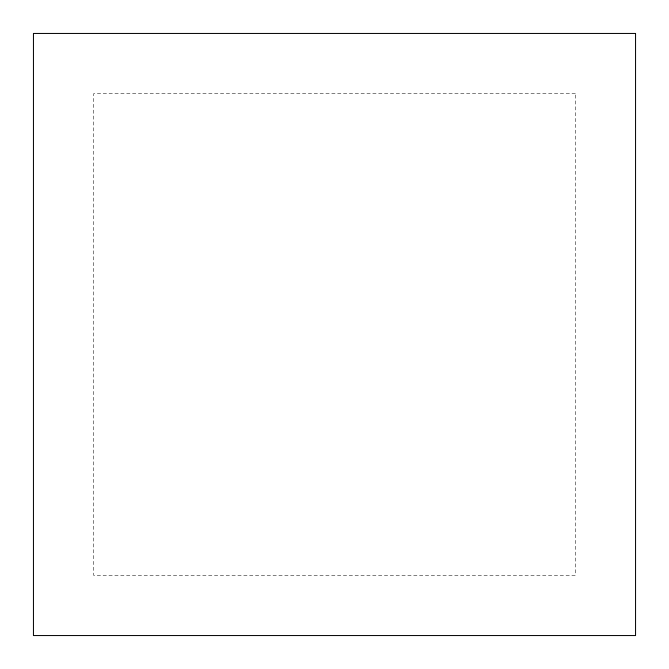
<?xml version="1.0" encoding="UTF-8"?>
<svg xmlns="http://www.w3.org/2000/svg" width="669" height="669" viewBox="0 0 669 669"><rect width="100%" height="100%" fill="white"/><g stroke="black" fill="none" stroke-linecap="round" stroke-linejoin="round"><path stroke-width="0.5" stroke-dasharray="3.35 2.51" d="M575.34 93.66L93.66 93.66L93.66 575.34L575.34 575.34L575.34 93.66"/><path stroke-width="1" d="M635.55 33.45L33.45 33.45L33.45 635.55L635.55 635.55L635.55 33.45"/></g></svg>
